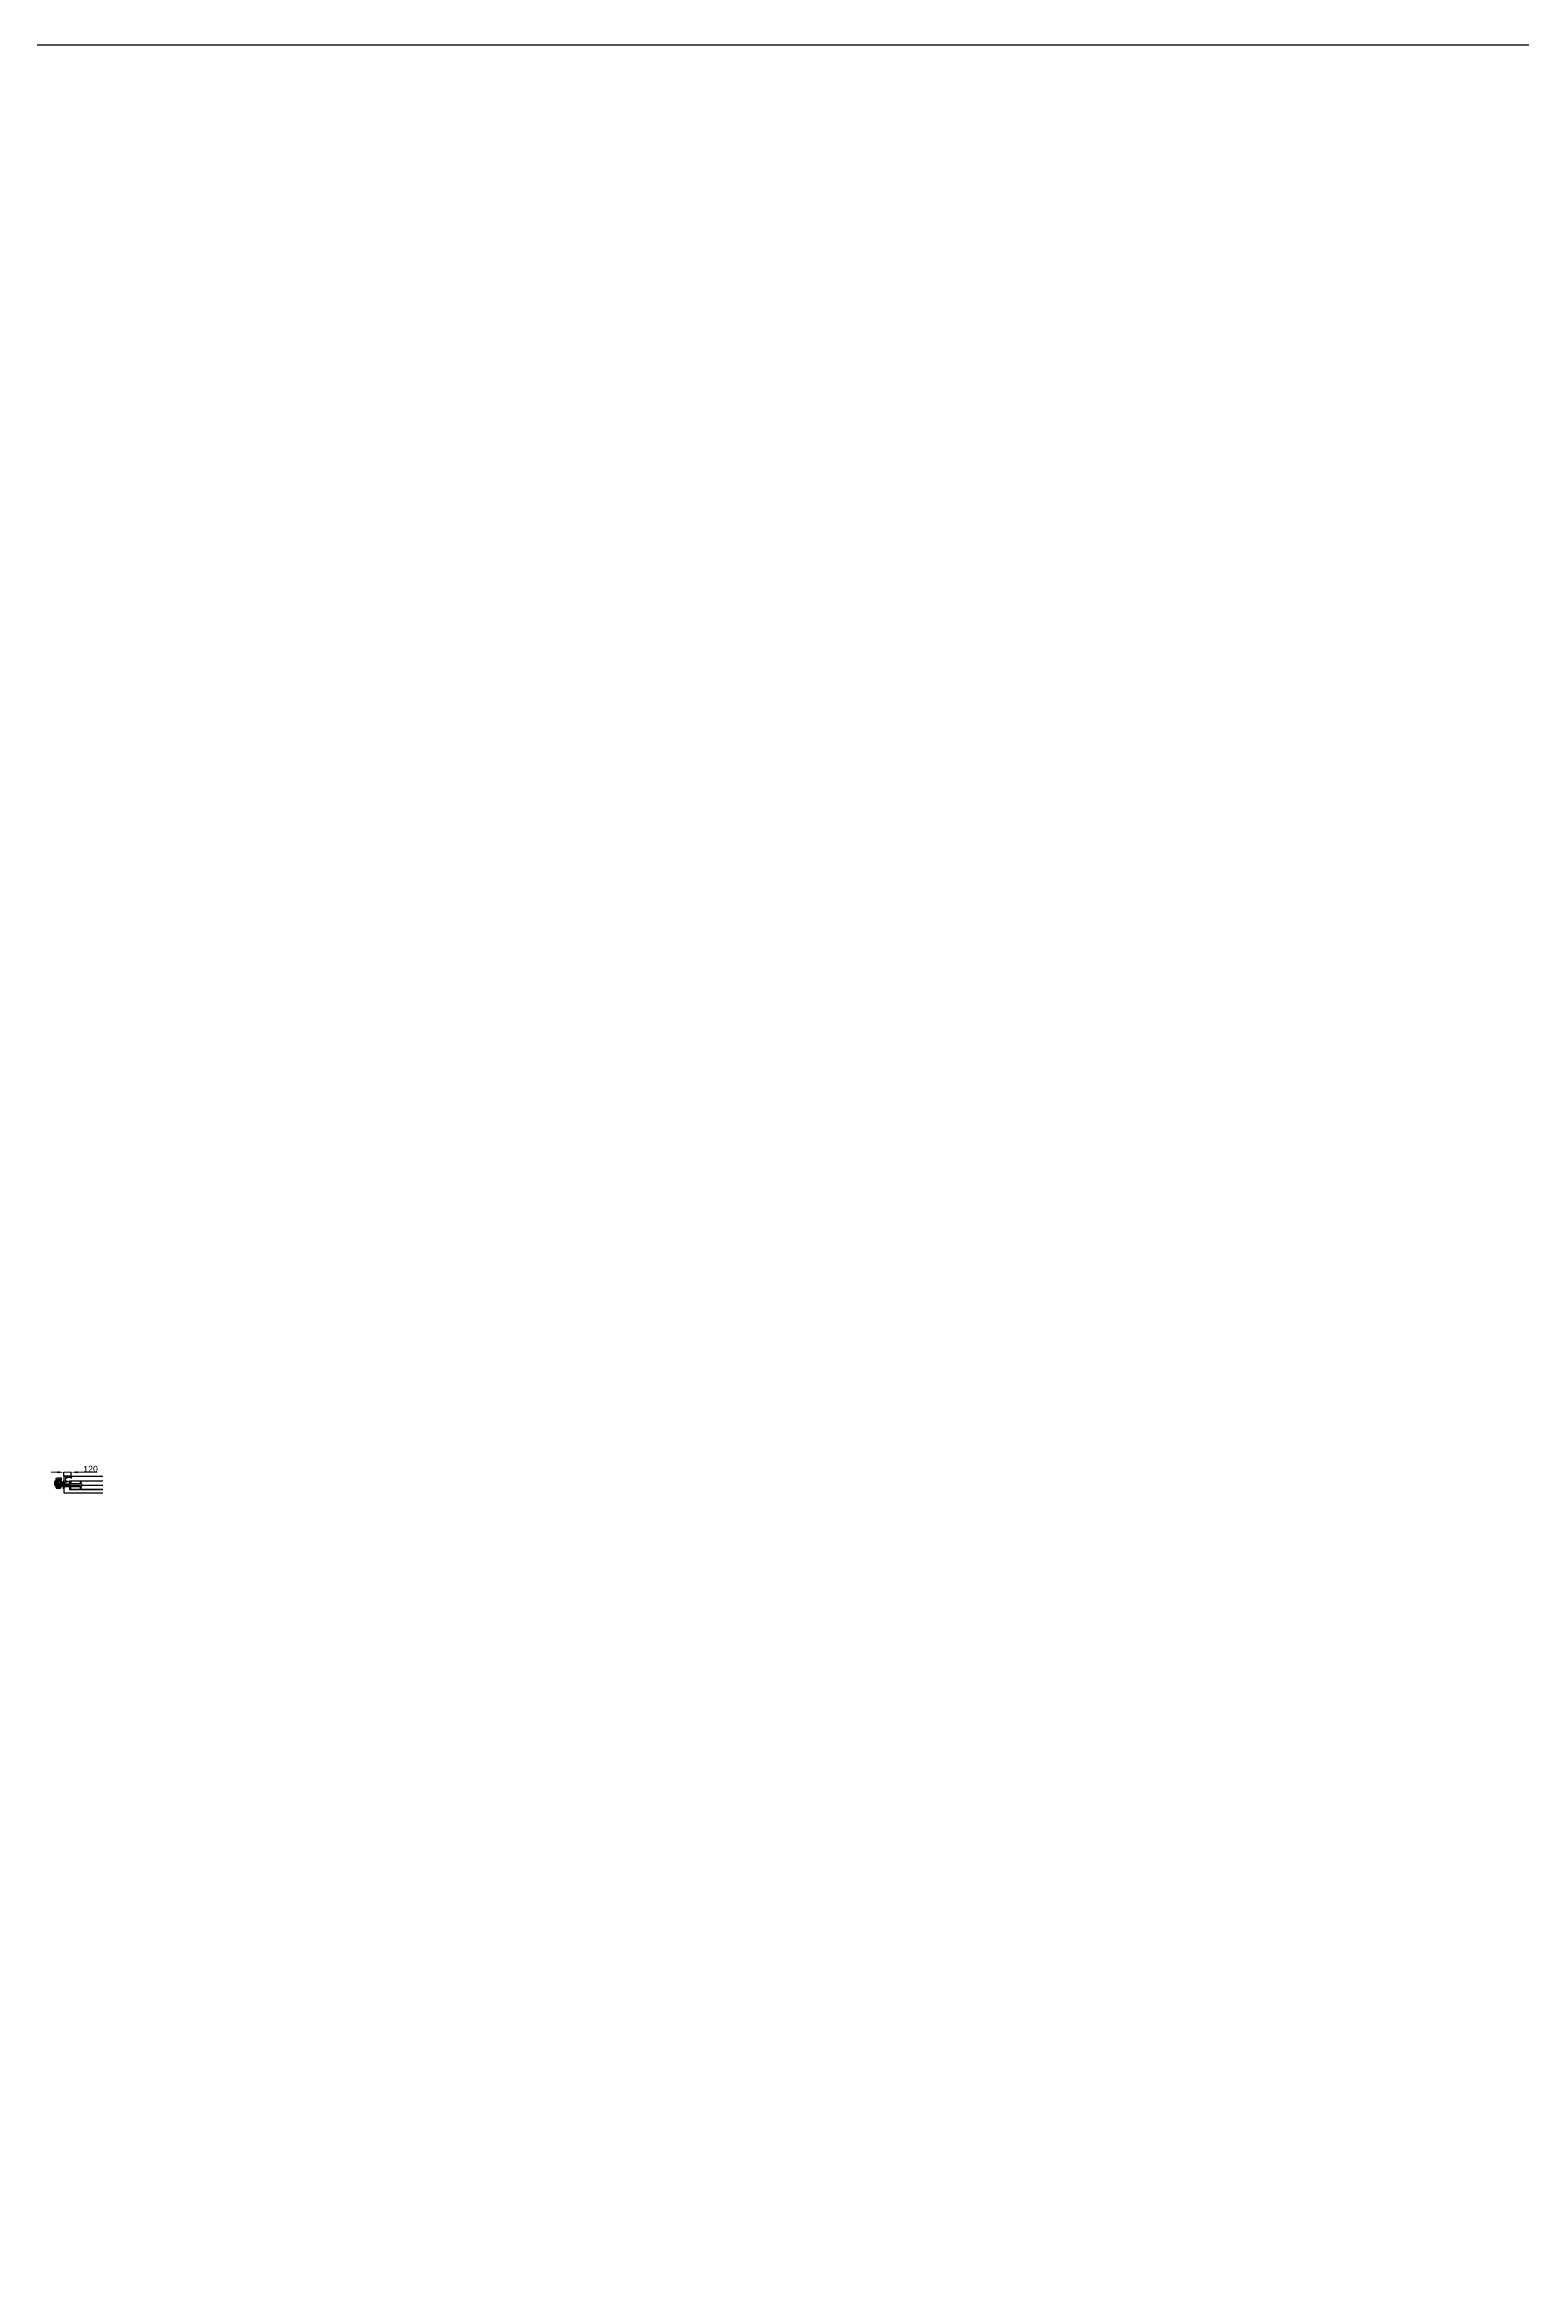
# Model space of a CAD drawing. Header units: millimetres. Extents: x 150937 to 394412, y 327166 to 584759.
# Drawn here: x 249157 to 272674, y 471190 to 506782 of the extents above; entities that cross this region are included whole.
import ezdxf

# ---------------------------------------------------------------- set-up
doc = ezdxf.new("R2010")
doc.units = ezdxf.units.MM
for name, pattern in [('AM_ISO08W050', [18, 12, -1.5, 3, -1.5]), ('CENTER2', [28.575, 19.05, -3.175, 3.175, -3.175]), ('DASHED2', [9.525, 6.35, -3.175])]:
    doc.linetypes.add(name, pattern=pattern)
doc.layers.add('AM_0', color=7, linetype='Continuous', lineweight=30)
doc.layers.add('AM_3', color=7, linetype='DASHED2', lineweight=30)
doc.layers.add('AM_7', color=4, linetype='AM_ISO08W050')
doc.layers.add('View_0_PV', color=7, linetype='Continuous')
doc.layers.add('LINE', color=7, linetype='Continuous', lineweight=20, plot=False)
doc.styles.get("Standard").update_dxf_attribs({"font": 'arial.ttf'})
doc.dimstyles.new('COAD', dxfattribs={"dimtxt": 100, "dimasz": 100, "dimexe": 1.25, "dimexo": 0.625, "dimtad": 1, "dimtxsty": 'Standard', "dimcen": 0, "dimclrd": 161, "dimclre": 161, "dimclrt": 6, "dimadec": 0, "dimazin": 0, "dimtfac": 1, "dimtmove": 0, "dimatfit": 3, "dimfxl": 0, "dimlwd": 5, "dimarcsym": 0})

# ---------------------------------------------------------------- blocks, each defined once
blk = doc.blocks.new('eeee')
for p, q in [((8550, 2801), (8549, 2802)), ((8615, 2769), (8615, 2788)), ((8615, 2744), (8615, 2725)), ((8618, 2769), (8618, 2788)), ((8618, 2744), (8618, 2725))]:
    blk.add_line(p, q)
for centre, radius, start, end in [((8603, 2777), 60, 155.6824, 175.5017), ((8605, 2777), 60, 156.8923, 165.8951), ((8547, 2791), 0.5, 165.8951, 270), ((8548, 2802), 0.3, 34.8452, 155.6824), ((8549, 2801), 0.3, 336.8923, 34.8452), ((8614, 2725), 0.5, 270, 0), ((8615, 2769), 0.5, 180, 270), ((8615, 2744), 0.5, 90, 180), ((8617, 2769), 0.5, 270, 0), ((8617, 2744), 0.5, 0, 90), ((8618, 2725), 0.5, 180, 270)]:
    blk.add_arc(centre, radius, start, end)
at = {"layer": 'LINE'}
for p, q in [((8546, 2781), (8543, 2781)), ((8546, 2732), (8543, 2732)), ((8543, 2731), (8545, 2722)), ((8546, 2788), (8545, 2783)), ((8545, 2782), (8546, 2782)), ((8545, 2730), (8546, 2731)), ((8546, 2725), (8545, 2730)), ((8545, 2718), (8545, 2722)), ((8552, 2717), (8545, 2717)), ((8547, 2791), (8553, 2791)), ((8552, 2788), (8547, 2789)), ((8552, 2725), (8547, 2724)), ((8547, 2722), (8553, 2722)), ((8547, 2721), (8547, 2720)), ((8547, 2719), (8552, 2719)), ((8550, 2781), (8551, 2781)), ((8552, 2780), (8550, 2780)), ((8552, 2733), (8550, 2733)), ((8550, 2732), (8551, 2732)), ((8552, 2782), (8553, 2787)), ((8552, 2731), (8553, 2726)), ((8553, 2791), (8613, 2791)), ((8555, 2788), (8553, 2780)), ((8555, 2725), (8553, 2733)), ((8553, 2722), (8613, 2722)), ((8613, 2788), (8555, 2788)), ((8613, 2724), (8555, 2724)), ((8625, 2791), (8613, 2791)), ((8613, 2788), (8615, 2788)), ((8614, 2724), (8613, 2724)), ((8613, 2722), (8636, 2722)), ((8617, 2768), (8615, 2768)), ((8617, 2744), (8615, 2744)), ((8618, 2788), (8632, 2788)), ((8634, 2724), (8618, 2724)), ((8631, 2791), (8625, 2791)), ((8639, 2797), (8631, 2791)), ((8632, 2789), (8636, 2792)), ((8637, 2792), (8637, 2727)), ((8638, 2720), (8638, 2700)), ((8638, 2700), (8656, 2700)), ((8640, 2756), (8639, 2757)), ((8639, 2757), (8640, 2757)), ((8640, 2710), (8639, 2711)), ((8639, 2711), (8640, 2711)), ((8640, 2757), (8640, 2797)), ((8640, 2711), (8640, 2756)), ((8640, 2707), (8640, 2710)), ((8640, 2704), (8640, 2707)), ((8648, 2702), (8642, 2702)), ((8649, 2701), (8648, 2702)), ((8656, 2702), (8649, 2702)), ((8649, 2702), (8649, 2701)), ((8657, 2700), (8657, 2701))]:
    blk.add_line(p, q, dxfattribs=at)
for centre, radius, start, end in [((8544, 2782), 0.5, 168.4619, 258.4619), ((8544, 2731), 0.5, 101.5381, 191.5381), ((8545, 2783), 0.5, 168.4619, 258.4619), ((8545, 2730), 0.5, 101.5381, 191.5381), ((8545, 2718), 0.5, 180, 270), ((8546, 2788), 0.5, 78.57, 168.57), ((8546, 2782), 0.75, 258.4619, 78.4619), ((8546, 2731), 0.75, 281.5381, 101.5381), ((8546, 2725), 0.5, 191.43, 281.43), ((8547, 2721), 0.5, 90, 180), ((8547, 2720), 0.5, 180, 270), ((8550, 2781), 0.75, 78.4619, 258.4619), ((8550, 2732), 0.75, 101.5381, 281.5381), ((8551, 2782), 0.5, 258.4619, 348.4619), ((8551, 2731), 0.5, 11.5381, 101.5381), ((8552, 2787), 0.5, 348.57, 78.57), ((8552, 2780), 0.5, 258.4619, 348.4619), ((8552, 2733), 0.5, 11.5381, 101.5381), ((8552, 2726), 0.5, 281.43, 11.43), ((8552, 2718), 1, 270, 90), ((8555, 2788), 0.5, 90, 180), ((8555, 2725), 0.5, 180, 270), ((8631, 2791), 0.5, 270, 306.4088), ((8632, 2789), 0.5, 270, 306.4088), ((8634, 2727), 3, 270, 0), ((8637, 2792), 0.5, 0, 126.4088), ((8636, 2720), 2, 0, 90), ((8638, 2700), 0.5, 180, 270), ((8639, 2797), 0.5, 0, 126.4088), ((8642, 2704), 2, 180, 270), ((8656, 2701), 0.5, 0, 90), ((8656, 2700), 0.5, 270, 0)]:
    blk.add_arc(centre, radius, start, end, dxfattribs=at)
blk = doc.blocks.new('dddd')
for p, q in [((8310, 2904), (8310, 2912)), ((8312, 2918), (8312, 2916)), ((8313, 2897), (8313, 2911)), ((8322, 2918), (8322, 2911)), ((8423, 2981), (8423, 2970)), ((8424, 2982), (8424, 2982)), ((8424, 2969), (8428, 2969)), ((8425, 2971), (8425, 2981)), ((8425, 2970), (8430, 2970)), ((8427, 2959), (8429, 2964)), ((8429, 2969), (8429, 2964)), ((8430, 2948), (8430, 2970)), ((8430, 2920), (8430, 2942)), ((8430, 2920), (8430, 2942)), ((8430, 2911), (8430, 2919)), ((8430, 2911), (8430, 2909)), ((8430, 2894), (8430, 2905))]:
    blk.add_line(p, q)
for centre, start, end in [((8424, 2981), 90, 180), ((8424, 2970), 180, 270), ((8424, 2981), 0, 90), ((8425, 2971), 180, 270), ((8428, 2969), 0, 90), ((8430, 2970), 0, 90)]:
    blk.add_arc(centre, 0.5, start, end)
at = {"layer": 'LINE'}
for p, q in [((8310, 2912), (8310, 2913)), ((8310, 2904), (8311, 2904)), ((8311, 2904), (8310, 2903)), ((8310, 2903), (8310, 2894)), ((8311, 2913), (8319, 2913)), ((8311, 2893), (8430, 2893)), ((8313, 2918), (8322, 2918)), ((8319, 2916), (8313, 2916)), ((8322, 2911), (8313, 2911)), ((8427, 2896), (8314, 2896)), ((8320, 2914), (8320, 2915)), ((8427, 2959), (8427, 2900)), ((8427, 2900), (8427, 2897)), ((8430, 2943), (8430, 2948)), ((8430, 2948), (8430, 2948)), ((8430, 2942), (8430, 2943)), ((8430, 2919), (8430, 2920)), ((8430, 2919), (8430, 2919)), ((8430, 2911), (8430, 2911)), ((8430, 2906), (8430, 2909)), ((8430, 2905), (8430, 2906))]:
    blk.add_line(p, q, dxfattribs=at)
for centre, radius, start, end in [((8311, 2913), 0.5, 90, 180), ((8311, 2894), 0.5, 180, 270), ((8313, 2918), 0.5, 90, 180), ((8313, 2916), 0.5, 180, 270), ((8314, 2897), 0.5, 180, 270), ((8319, 2915), 0.5, 0, 90), ((8319, 2914), 0.5, 270, 0), ((8427, 2897), 0.2, 270, 0), ((8430, 2894), 0.5, 270, 0)]:
    blk.add_arc(centre, radius, start, end, dxfattribs=at)
blk = doc.blocks.new('wewwww')
for p, q in [((8405, 3596), (8423, 3596)), ((8408, 3606), (8407, 3607)), ((8408, 3606), (8407, 3607)), ((8409, 3606), (8408, 3607)), ((8425, 3598), (8423, 3597)), ((8425, 3597), (8423, 3596)), ((8430, 3633), (8431, 3633)), ((8430, 3633), (8430, 3632)), ((8463, 3642), (8462, 3642)), ((8463, 3642), (8464, 3642)), ((8483, 3596), (8482, 3597)), ((8484, 3597), (8483, 3598)), ((8483, 3596), (8489, 3596)), ((8495, 3632), (8495, 3633)), ((8495, 3632), (8496, 3632)), ((8522, 3590), (8517, 3590)), ((8517, 3589), (8517, 3582)), ((8517, 3582), (8517, 3582)), ((8522, 3589), (8518, 3589)), ((8518, 3588), (8518, 3582)), ((8522, 3596), (8522, 3590)), ((8523, 3596), (8523, 3589))]:
    blk.add_line(p, q)
for centre, radius, start, end in [((8463, 3582), 59.7, 156.773, 165.8222), ((8463, 3582), 59.7, 156.773, 165.8222), ((8405, 3596), 0.5, 165.8222, 270), ((8463, 3582), 58.5, 156.2019, 164.2947), ((8407, 3597), 0.5, 164.2947, 270), ((8463, 3582), 61.8, 124.594, 155.481), ((8463, 3582), 60.6, 148.1399, 154.9549), ((8408, 3605), 0.3, 336.773, 35.8689), ((8409, 3605), 0.268, 331.2992, 37.6545), ((8412, 3613), 0.5, 53.5912, 148.1399), ((8463, 3582), 60.6, 125.2229, 146.037), ((8413, 3615), 0.5, 146.037, 233.5912), ((8423, 3597), 0.3, 270, 302.7078), ((8425, 3598), 0.3, 90, 122.7078), ((8425, 3597), 0.3, 90, 122.7078), ((8428, 3632), 1, 56.9681, 124.594), ((8428, 3630), 1, 69.7719, 125.2416), ((8430, 3634), 2.75, 249.748, 355.1259), ((8437, 3649), 18.3, 244.5234, 247.7793), ((8432, 3634), 1, 120.2825, 187.9084), ((8413, 3634), 18.3, 357.1002, 0.3508), ((8463, 3582), 61.8, 92.1571, 120.2825), ((8433, 3633), 1, 119.578, 175.1129), ((8463, 3582), 60.6, 92.8702, 119.6057), ((8460, 3642), 1, 24.5312, 92.1571), ((8460, 3641), 1, 37.311, 92.8702), ((8477, 3652), 18.3, 212.0865, 215.3424), ((8463, 3643), 2.75, 217.311, 322.689), ((8465, 3642), 1, 87.8456, 155.4715), ((8449, 3653), 18.3, 324.6633, 327.9139), ((8463, 3582), 61.8, 59.3669, 87.8456), ((8466, 3641), 1, 87.1299, 142.689), ((8463, 3582), 60.6, 60.0357, 87.1299), ((8482, 3596), 0.5, 38.1972, 90), ((8483, 3598), 0.5, 38.1972, 90), ((8484, 3597), 0.5, 218.1972, 270), ((8492, 3633), 1, 4.5209, 60.08), ((8496, 3634), 2.75, 184.5209, 289.8988), ((8494, 3634), 1, 351.741, 59.3669), ((8513, 3634), 18.3, 179.2964, 182.5522), ((8489, 3649), 18.3, 291.8731, 295.1238), ((8498, 3631), 1, 55.0554, 122.6813), ((8497, 3630), 1, 54.3397, 109.8988), ((8463, 3582), 61.8, 13.1262, 55.0554), ((8463, 3582), 60.6, 33.9613, 54.3841), ((8513, 3615), 0.5, 306.4088, 33.9613), ((8514, 3613), 0.5, 31.8585, 126.4088), ((8463, 3582), 60.6, 13.3911, 31.8585), ((8517, 3589), 0.5, 90, 180), ((8517, 3582), 0.5, 180, 270), ((8517, 3582), 0.5, 270, 0), ((8518, 3588), 0.5, 90, 180), ((8522, 3589), 0.5, 270, 0)]:
    blk.add_arc(centre, radius, start, end)
at = {"layer": 'LINE'}
for p, q in [((8407, 3597), (8411, 3597)), ((8411, 3597), (8423, 3597)), ((8412, 3614), (8433, 3599)), ((8413, 3615), (8435, 3598)), ((8425, 3598), (8432, 3598)), ((8425, 3597), (8471, 3597)), ((8435, 3598), (8471, 3598)), ((8483, 3598), (8471, 3598)), ((8482, 3597), (8471, 3597)), ((8488, 3597), (8484, 3597)), ((8513, 3615), (8488, 3597)), ((8513, 3614), (8489, 3596))]:
    blk.add_line(p, q, dxfattribs=at)
for centre, radius, start, end in [((8432, 3598), 0.3, 270, 53.5912), ((8435, 3599), 0.5, 233.5912, 270), ((8435, 3598), 0.3, 233.5912, 270), ((8489, 3596), 0.5, 270, 306.4088)]:
    blk.add_arc(centre, radius, start, end, dxfattribs=at)
blk = doc.blocks.new('N_CASE_Y________1220__00')
at = {"layer": 'View_0_PV', "color": 4, "linetype": 'CENTER2', "lineweight": 15, "ltscale": 0.4}
for p, q in [((-780, 392), (-648, 392)), ((-763, 420), (-664, 420)), ((-756, 363), (-672, 363)), ((-753, 460), (-669, 460)), ((-714, 298), (-714, 476))]:
    blk.add_line(p, q, dxfattribs=at)
at = {"layer": 'View_0_PV', "color": 7, "lineweight": 30}
for p, q in [((-759, 353), (-759, 400)), ((-756, 459), (-756, 458)), ((-756, 381), (-756, 458)), ((-756, 381), (-756, 381)), ((-756, 459), (-751, 459)), ((-756, 381), (-751, 381)), ((-751, 354), (-751, 469)), ((-751, 469), (-740, 469)), ((-740, 354), (-740, 469)), ((-740, 469), (-677, 467)), ((-677, 356), (-677, 467)), ((-677, 459), (-672, 459)), ((-677, 381), (-672, 381)), ((-672, 459), (-672, 458)), ((-672, 381), (-672, 458)), ((-672, 381), (-672, 381)), ((-669, 353), (-669, 400)), ((-753, 347), (-675, 347)), ((-740, 354), (-751, 354)), ((-740, 354), (-677, 356))]:
    blk.add_line(p, q, dxfattribs=at)
at = {"layer": 'View_0_PV', "color": 7, "linetype": 'DASHED2', "lineweight": 30, "ltscale": 0.4}
for p, q in [((-751, 464), (-677, 464)), ((-751, 455), (-677, 455)), ((-751, 367), (-677, 367)), ((-751, 358), (-677, 358))]:
    blk.add_line(p, q, dxfattribs=at)
at = {"layer": 'View_0_PV', "color": 7, "lineweight": 30}
for centre, start, end in [((-753, 353), 180, 270), ((-675, 353), 270, 0)]:
    blk.add_arc(centre, 6, start, end, dxfattribs=at)
at = {"layer": 'View_0_PV'}
for p in [(-714, 420), (-714, 392)]:
    blk.add_point(p, dxfattribs=at)
blk = doc.blocks.new('N_SSS_Y_N_______1210__00')
at = {"layer": 'View_0_PV', "color": 7, "lineweight": 30}
for p, q in [((-760, 439), (-759, 440)), ((-760, 439), (-760, 401)), ((-760, 401), (-759, 400)), ((-759, 440), (-756, 440)), ((-759, 400), (-756, 400)), ((-756, 440), (-756, 400)), ((-672, 440), (-669, 440)), ((-672, 440), (-672, 400)), ((-672, 400), (-669, 400)), ((-669, 440), (-668, 439)), ((-669, 400), (-668, 401)), ((-668, 439), (-668, 401))]:
    blk.add_line(p, q, dxfattribs=at)
at = {"layer": 'View_0_PV'}
blk.add_point((-714, 420), dxfattribs=at)
blk = doc.blocks.new('M_FRM_Y_________63L__01')
at = {"layer": 'AM_0', "ltscale": 0.4}
blk.add_line((-57, 17), (-57, -17), dxfattribs=at)
for centre, radius, start, end in [((37, 0), 95, 159.9104, 169.8114), ((0, 0), 62, 121.7551, 148.2431), ((0, -37), 95, 69.9099, 110.0883), ((0, 0), 62, 47.8969, 58.2426), ((37, 0), 95, 190.1886, 200.0887), ((0, 0), 62, 211.7554, 238.2428), ((0, 37), 95, 249.91, 290.0883), ((0, 0), 62, 301.7552, 312.1035)]:
    blk.add_arc(centre, radius, start, end, dxfattribs=at)
blk = doc.blocks.new('D_BOX_DH996WW_____02__K')
at = {"layer": 'AM_0', "ltscale": 0.4}
for p, q in [((-28, 31), (-28, -49)), ((-3, 32), (-27, 32)), ((-3, 32), (-3, -49)), ((0, 23), (-3, 23)), ((0, 23), (0, -23)), ((-3, -49), (-27, -49)), ((0, -23), (-3, -23))]:
    blk.add_line(p, q, dxfattribs=at)
for centre, start, end in [((-27, 31), 90, 179.9999), ((-27, -49), 180, 269.9999)]:
    blk.add_arc(centre, 0.5, start, end, dxfattribs=at)
at = {"layer": 'AM_3', "ltscale": 0.4}
blk.add_circle((-13, -38), 6.25, dxfattribs=at)
at = {"layer": 'AM_7', "ltscale": 0.4}
for p, q in [((-4, -38), (-23, -38)), ((-13, -27), (-13, -48))]:
    blk.add_line(p, q, dxfattribs=at)
blk = doc.blocks.new('*D222')
at = {"color": 161, "linetype": 'Continuous', "lineweight": 5, "transparency": 16777216}
for p, q in [((249361, 484045), (249261, 484045)), ((249461, 484045), (249581, 484045)), ((249681, 484045), (249994, 484045))]:
    blk.add_line(p, q, dxfattribs=at)
at = {"color": 161, "linetype": 'Continuous', "lineweight": -2, "transparency": 16777216}
for p, q in [((249461, 483986), (249461, 484046)), ((249581, 483981), (249581, 484046))]:
    blk.add_line(p, q, dxfattribs=at)
at = {"color": 161, "transparency": 16777216}
for points in [[(249361, 484061), (249361, 484028), (249461, 484045)], [(249681, 484061), (249681, 484028), (249581, 484045)]]:
    blk.add_solid(points, dxfattribs=at)
at = {"color": 6, "transparency": 16777216, "insert": (249888, 484096), "char_height": 100, "attachment_point": 5}
blk.add_mtext('120', dxfattribs=at)

msp = doc.modelspace()

# ---------------------------------------------------------------- linework, layer by layer
for p, q in [((249420.434, 483854.973), (249335.434, 483854.973)), ((249335.434, 483824.973), (249335.434, 483854.973)), ((249335.434, 483843.973), (249416.434, 483843.973)), ((249335.434, 483843.973), (249416.434, 483843.973)), ((249335.434, 483835.973), (249416.434, 483835.973)), ((249420.434, 483824.973), (249335.434, 483824.973)), ((249472.334, 483857.473), (249420.434, 483857.473)), ((249420.434, 483857.473), (249420.434, 483854.973)), ((249420.434, 483854.973), (249420.434, 483824.973)), ((249420.434, 483824.973), (249420.434, 483822.473)), ((249472.334, 483822.473), (249420.434, 483822.473)), ((249461.314, 483984.093), (249461.314, 483716.933)), ((249461.314, 483984.093), (250083.119, 483984.093)), ((249461.314, 483839.973), (250083.119, 483839.973)), ((249461.314, 483839.973), (250083.119, 483839.973)), ((249461.314, 483716.933), (250083.119, 483716.933)), ((249472.334, 483859.992), (249472.334, 483854.973)), ((249472.334, 483859.973), (249472.334, 483822.473)), ((249472.334, 483859.973), (249472.334, 483822.473)), ((249551.434, 483852.093), (249472.334, 483852.093)), ((249472.334, 483824.973), (249472.334, 483819.973)), ((249472.334, 483822.473), (249472.334, 483819.973)), ((249472.334, 483822.473), (249472.334, 483819.973)), ((249472.334, 483819.973), (249551.434, 483819.973)), ((249551.434, 483909.973), (250083.114, 483909.973)), ((249551.434, 483907.473), (249551.434, 483909.973)), ((249551.434, 483907.473), (250083.114, 483907.473)), ((249551.434, 483906.973), (249551.434, 483772.973)), ((249551.434, 483906.973), (249566.434, 483906.973)), ((249551.434, 483772.973), (249566.434, 483772.973)), ((249551.434, 483772.473), (250083.114, 483772.473)), ((249551.434, 483772.473), (249551.434, 483769.973)), ((249551.434, 483769.973), (250083.114, 483769.973)), ((249566.434, 483906.973), (249566.434, 483772.973)), ((249726.408, 483859.973), (249566.434, 483859.973)), ((249566.434, 483819.973), (249576.434, 483819.973)), ((249576.434, 483819.973), (249726.408, 483819.973)), ((249726.408, 483906.973), (249736.408, 483906.973)), ((249726.408, 483859.973), (249726.408, 483906.973)), ((249726.408, 483772.973), (249726.408, 483819.973)), ((249726.408, 483772.973), (249736.408, 483772.973)), ((249736.408, 483862.473), (249736.408, 483906.973)), ((249736.408, 483862.473), (249746.408, 483862.473)), ((249736.408, 483817.473), (249746.408, 483817.473)), ((249736.408, 483772.973), (249736.408, 483817.473)), ((249746.408, 483817.473), (249746.408, 483862.473))]:
    msp.add_line(p, q)
at = {"color": 7, "linetype": 'Continuous', "lineweight": 25}
for p, q in [((249438.318, 483863.775), (249438.318, 483816.172)), ((249439.427, 483864.884), (249441.859, 483864.884)), ((249439.427, 483864.884), (249439.427, 483815.063)), ((249439.427, 483815.063), (249453.318, 483815.063)), ((249441.909, 483866.447), (249442.009, 483866.547)), ((249441.909, 483866.447), (249446.059, 483866.447)), ((249441.909, 483864.879), (249441.909, 483866.447)), ((249441.909, 483839.973), (249442.009, 483839.973)), ((249442.009, 483866.547), (249445.959, 483866.547)), ((249442.487, 483839.973), (249443.236, 483841.27)), ((249443.236, 483838.677), (249442.487, 483839.973)), ((249443.236, 483841.27), (249444.733, 483841.27)), ((249444.733, 483838.677), (249443.236, 483838.677)), ((249444.733, 483841.27), (249445.482, 483839.973)), ((249445.482, 483839.973), (249444.733, 483838.677)), ((249446.059, 483866.447), (249445.959, 483866.547)), ((249446.059, 483839.973), (249445.959, 483839.973)), ((249446.059, 483864.879), (249446.059, 483866.447)), ((249446.109, 483864.884), (249453.318, 483864.884)), ((249452.268, 483877.423), (249452.268, 483839.973)), ((249452.268, 483839.973), (249452.268, 483802.524)), ((249459.151, 483839.973), (249452.268, 483839.973)), ((249453.318, 483873.848), (249453.318, 483806.098)), ((249454.658, 483857.347), (249454.646, 483857.231)), ((249456.237, 483857.453), (249456.24, 483857.388)), ((249464.434, 483901.092), (249459.151, 483901.092)), ((249459.151, 483839.973), (249459.151, 483901.092)), ((249464.434, 483839.973), (249459.151, 483839.973)), ((249459.151, 483778.855), (249459.151, 483839.973)), ((249459.151, 483778.855), (249464.434, 483778.855)), ((249464.434, 483901.092), (249464.434, 483839.973)), ((249464.434, 483839.973), (249464.434, 483778.855)), ((249471.318, 483839.973), (249464.434, 483839.973)), ((249470.318, 483873.848), (249470.318, 483806.098)), ((249471.318, 483839.973), (249471.318, 483877.423)), ((249471.318, 483802.524), (249471.318, 483839.973))]:
    msp.add_line(p, q, dxfattribs=at)
msp.add_lwpolyline([(150936.761, 506781.932), (394412.036, 506781.932), (394412.036, 327165.912), (150936.761, 327165.912)], close=True)
at = {"color": 8, "linetype": 'Continuous', "lineweight": 25, "flags": 128}
for points in [[(249455.443, 483857.786), (249455.196, 483857.767), (249454.974, 483857.71), (249454.798, 483857.622), (249454.685, 483857.511), (249454.646, 483857.388)], [(249455.443, 483857.786), (249455.689, 483857.767), (249455.911, 483857.71), (249456.087, 483857.622), (249456.201, 483857.511), (249456.24, 483857.388)]]:
    msp.add_lwpolyline(points, dxfattribs=at)
msp.add_arc((249416.434, 483839.973), 4, 270, 90)
at = {"color": 7, "linetype": 'Continuous', "lineweight": 25}
for centre, radius, start, end in [((249439.427, 483863.775), 1.109, 90, 180), ((249439.427, 483816.172), 1.109, 180, 270), ((249443.984, 483839.973), 2.075, 0, 180), ((249443.984, 483839.973), 2.075, 180, 0), ((249443.984, 483839.973), 1.975, 0, 180), ((249443.984, 483839.973), 1.975, 180, 0), ((249461.793, 483839.973), 38.642, 93.919886, 104.2702602), ((249461.793, 483839.973), 38.642, 255.7297398, 266.080114), ((249461.818, 483857.911), 18.062, 113.3944396, 118.0724869), ((249461.818, 483822.036), 18.063, 241.9275131, 298.0724869), ((249455.443, 483857.388), 0.797, 36.2250428, 180), ((249455.443, 483857.388), 0.797, 180, 217.84215), ((249461.818, 483857.911), 18.063, 61.9275131, 107.9883452), ((249461.793, 483839.973), 38.642, 75.7297398, 86.080114), ((249461.793, 483839.973), 38.642, 273.919886, 284.2702602)]:
    msp.add_arc(centre, radius, start, end, dxfattribs=at)
for points, knots in [([(249441.859, 483864.884), (249441.86, 483864.883), (249441.862, 483864.883), (249441.875, 483864.882), (249441.897, 483864.88), (249441.927, 483864.878), (249441.967, 483864.875), (249442.022, 483864.87), (249442.099, 483864.864), (249442.238, 483864.854), (249442.454, 483864.839), (249442.77, 483864.822), (249443.133, 483864.806), (249443.531, 483864.796), (249443.95, 483864.792), (249444.372, 483864.795), (249444.779, 483864.804), (249445.155, 483864.82), (249445.485, 483864.837), (249445.711, 483864.853), (249445.857, 483864.863), (249445.958, 483864.871), (249446.042, 483864.878), (249446.099, 483864.883), (249446.106, 483864.883), (249446.109, 483864.884)], [0, 0, 0, 0, 0.020614455, 0.041068014, 0.061445776, 0.081833794, 0.10231799, 0.122983084, 0.15378325, 0.184690579, 0.246129068, 0.307830682, 0.369635585, 0.432049212, 0.494821985, 0.557905177, 0.621181351, 0.684275473, 0.747517673, 0.810550992, 0.842265904, 0.873880201, 0.916082517, 0.957874899, 1, 1, 1, 1]), ([(249446.109, 483839.973), (249446.108, 483840.02), (249446.107, 483840.112), (249446.093, 483840.249), (249446.071, 483840.385), (249446.04, 483840.519), (249446, 483840.651), (249445.919, 483840.868), (249445.767, 483841.157), (249445.501, 483841.481), (249445.178, 483841.749), (249444.807, 483841.947), (249444.405, 483842.071), (249443.988, 483842.112), (249443.569, 483842.071), (249443.166, 483841.949), (249442.793, 483841.751), (249442.469, 483841.483), (249442.203, 483841.159), (249442.029, 483840.828), (249441.925, 483840.522), (249441.869, 483840.25), (249441.863, 483840.066), (249441.859, 483839.973)], [0, 0, 0, 0, 0.020773234, 0.041403281, 0.061978065, 0.082586213, 0.103315928, 0.124253874, 0.186582411, 0.249087322, 0.311667384, 0.374552035, 0.437154085, 0.499776385, 0.561731058, 0.625148751, 0.687976987, 0.750477764, 0.813140191, 0.875618179, 0.917328846, 0.958552925, 1, 1, 1, 1]), ([(249441.859, 483839.973), (249441.86, 483839.927), (249441.862, 483839.835), (249441.876, 483839.698), (249441.898, 483839.562), (249441.929, 483839.428), (249441.969, 483839.295), (249442.05, 483839.078), (249442.202, 483838.79), (249442.468, 483838.466), (249442.791, 483838.197), (249443.162, 483837.999), (249443.564, 483837.875), (249443.981, 483837.834), (249444.4, 483837.876), (249444.803, 483837.997), (249445.175, 483838.196), (249445.499, 483838.464), (249445.765, 483838.788), (249445.94, 483839.118), (249446.043, 483839.425), (249446.099, 483839.697), (249446.106, 483839.881), (249446.109, 483839.973)], [0, 0, 0, 0, 0.020780195, 0.041417238, 0.061999146, 0.082614644, 0.103352022, 0.124298033, 0.186627166, 0.249132879, 0.311700336, 0.374572633, 0.43716156, 0.499771357, 0.561713198, 0.625117877, 0.687934067, 0.750422531, 0.813086865, 0.875566648, 0.917295421, 0.958536386, 1, 1, 1, 1]), ([(249454.646, 483874.489), (249454.646, 483874.489), (249454.648, 483874.489), (249454.659, 483874.494), (249454.676, 483874.501), (249454.71, 483874.515), (249454.768, 483874.538), (249454.899, 483874.591), (249455.12, 483874.679), (249455.437, 483874.8), (249455.756, 483874.919), (249455.981, 483875), (249456.114, 483875.047), (249456.185, 483875.072), (249456.231, 483875.088), (249456.237, 483875.09), (249456.24, 483875.09)], [0, 0, 0, 0, 0.029312908, 0.058421938, 0.087639942, 0.117276781, 0.177635564, 0.238969588, 0.366729777, 0.499165841, 0.631345566, 0.758869886, 0.820337405, 0.881188488, 0.940728683, 1, 1, 1, 1]), ([(249454.646, 483857.231), (249454.646, 483857.209), (249454.648, 483857.166), (249454.659, 483857.103), (249454.677, 483857.043), (249454.71, 483856.967), (249454.768, 483856.88), (249454.898, 483856.764), (249455.12, 483856.675), (249455.437, 483856.678), (249455.756, 483856.791), (249455.981, 483856.964), (249456.114, 483857.13), (249456.185, 483857.262), (249456.231, 483857.398), (249456.237, 483857.487), (249456.24, 483857.532)], [0, 0, 0, 0, 0.029380077, 0.05853354, 0.087777049, 0.117424709, 0.17760732, 0.238634875, 0.366690575, 0.499069855, 0.63151252, 0.759071337, 0.820662672, 0.881746312, 0.940964741, 1, 1, 1, 1]), ([(249456.24, 483857.532), (249456.237, 483857.575), (249456.231, 483857.662), (249456.186, 483857.783), (249456.112, 483857.89), (249456.021, 483857.981), (249455.938, 483858.009), (249455.899, 483858.021)], [0, 0, 0, 0, 0.196219013, 0.397516144, 0.604694024, 0.818488996, 1, 1, 1, 1])]:
    msp.add_open_spline(points, degree=3, knots=knots, dxfattribs=at)

# ---------------------------------------------------------------- block references
at = {"rotation": 180}
for name, p in [('wewwww', (257984.166, 487488.658)), ('dddd', (257891.861, 486880.564)), ('eeee', (258126.157, 486683.974))]:
    msp.add_blockref(name, p, dxfattribs=at)
at = {"layer": 'AM_0', "xscale": -1}
for name, p, rotation in [('N_CASE_Y________1220__00', (250088.434, 484259.973), 180.000000000246), ('M_FRM_Y_________63L__01', (249374.435, 483867.973), 90.00000000024595), ('N_SSS_Y_N_______1210__00', (250088.434, 484259.973), 180.000000000246), ('D_BOX_DH996WW_____02__K', (249374.435, 483924.973), 90.00000000024595)]:
    msp.add_blockref(name, p, dxfattribs=dict(at, rotation=rotation))

# ---------------------------------------------------------------- dimensions: what is measured, and where the dimension line sits
dim = msp.add_linear_dim(base=(249581.436, 484044.636), p1=(249461.436, 483985.619), p2=(249581.436, 483980.866), dimstyle='COAD')
dim.commit()
dim.dimension.update_dxf_attribs({"geometry": '*D222', "text_midpoint": (249887.655, 484096.319)})

doc.saveas('drawing.dxf')
